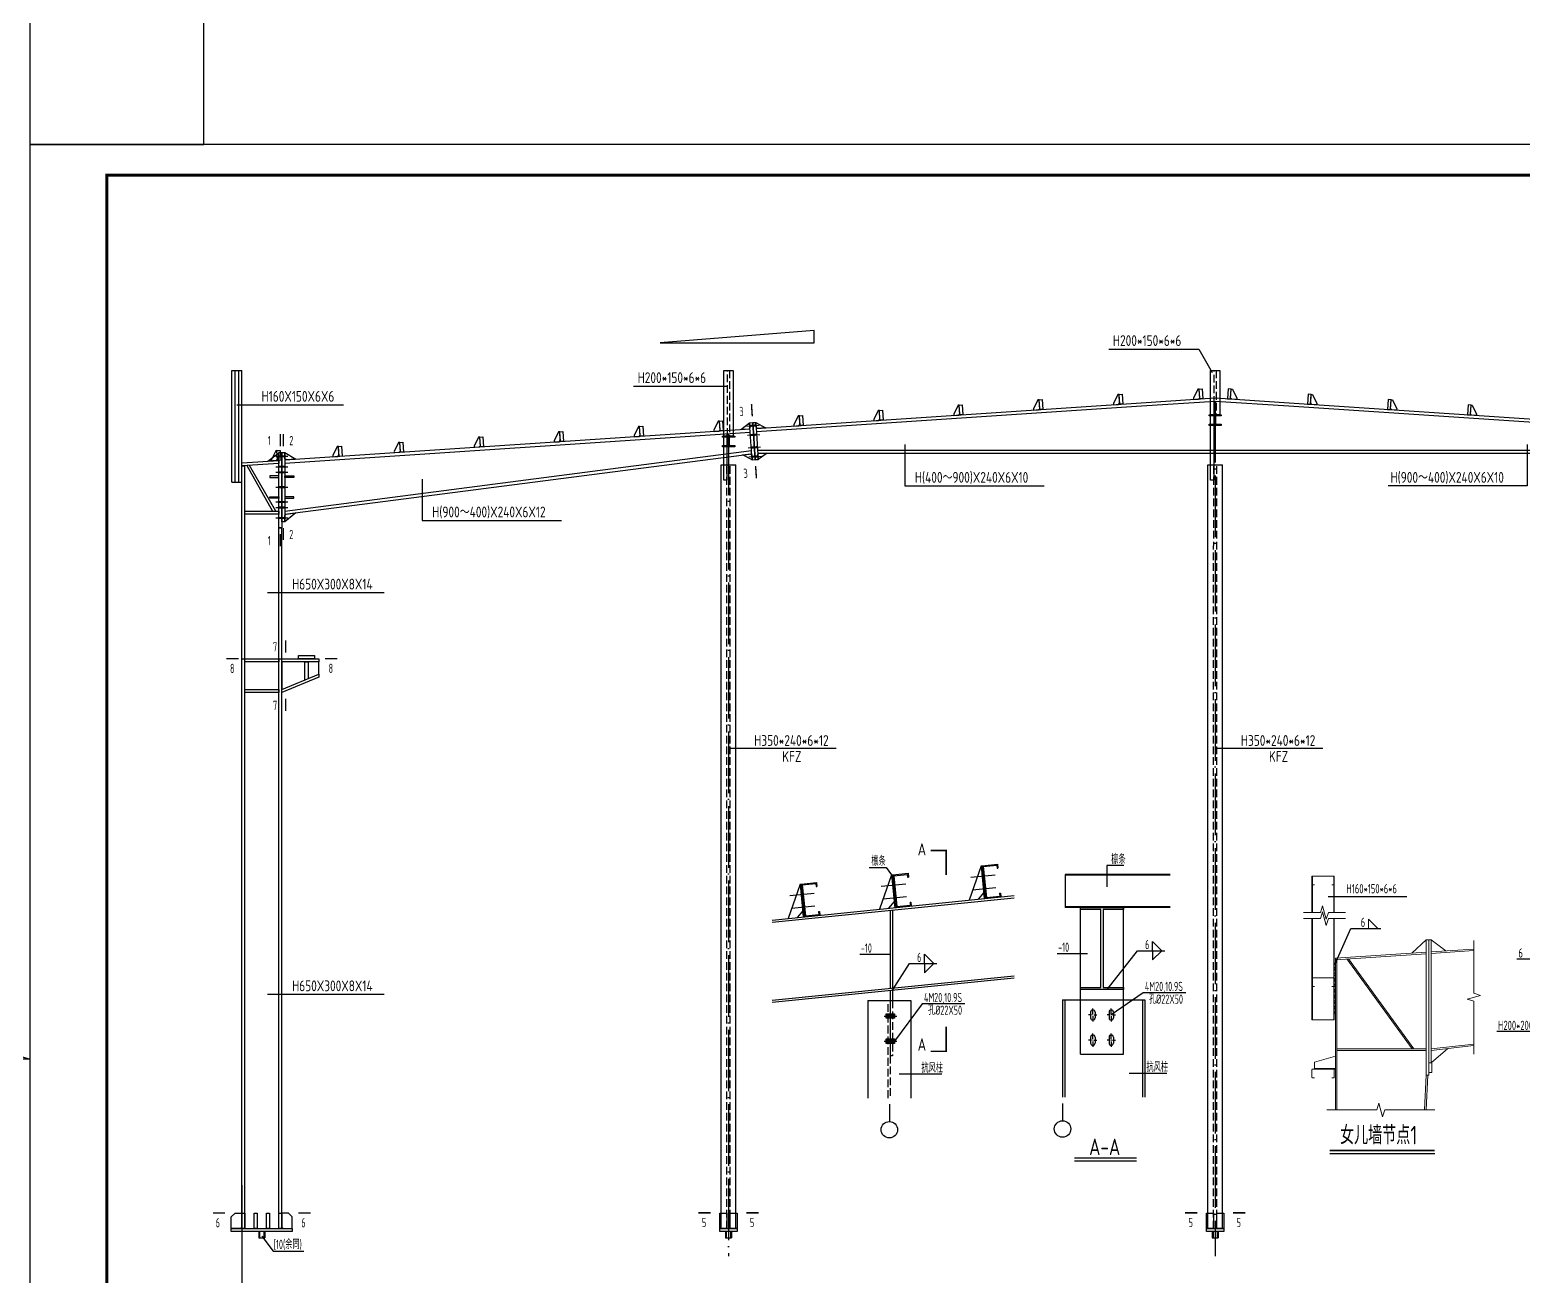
# Model space of a CAD drawing. Extents: x 9752569 to 9923256, y 1590558 to 2510207.
# Drawn here: x 9811806 to 9860284, y 1678920 to 1719389 of the extents above; entities that cross this region are included whole.
import ezdxf
from ezdxf.enums import TextEntityAlignment as Align

# ---------------------------------------------------------------- set-up
doc = ezdxf.new("R2010")
doc.units = 0
doc.header["$LTSCALE"] = 1000
doc.header["$MEASUREMENT"] = 0
for name, pattern in [('30', [0]), ('CABLIN', [0.35, 0.25, -0.1]), ('CONTINOUS', [0]), ('DASH', [0.35, 0.25, -0.1]), ('DOTE', [2.42, 2, -0.2, 0.02, -0.2])]:
    doc.linetypes.add(name, pattern=pattern)
doc.layers.get('0').update_dxf_attribs({"linetype": 'CONTINUOUS'})
for name, color, linetype in [('10', 7, 'CONTINUOUS'), ('114', 2, 'CONTINUOUS'), ('116', 1, 'CONTINUOUS'), ('12', 142, 'CONTINUOUS'), ('14', 142, 'CONTINUOUS'), ('AXIS', 3, 'CONTINUOUS'), ('BOARD1', 2, 'CONTINOUS'), ('BOLT', 3, 'CONTINUOUS'), ('DIM', 3, 'CONTINUOUS'), ('DOTE', 8, 'DOTE'), ('killer_tk0.0000', 1, 'CONTINUOUS'), ('killer_tk3.0000', 1, 'CONTINUOUS'), ('PUB_DIM', 3, 'CONTINUOUS'), ('PUB_TITLE', 4, 'CONTINUOUS'), ('TEXT', 7, 'CONTINUOUS'), ('THIN', 7, 'CONTINUOUS'), ('WELD', 7, 'CONTINUOUS'), ('一般文字', 6, 'CONTINUOUS'), ('字符串标注', 6, 'CONTINUOUS'), ('柱子', 142, 'CONTINUOUS'), ('标注文字', 3, 'CONTINUOUS'), ('螺栓孔标注', 6, 'CONTINUOUS'), ('钢结构', 3, 'CONTINUOUS')]:
    doc.layers.add(name, color=color, linetype=linetype)
doc.styles.add('_HZTXT', font='atssdeng.shx', dxfattribs={"width": 0.8, "bigfont": 'atssdchn.shx'})
doc.styles.add('hztxt', font='atssdeng.shx', dxfattribs={"width": 0.7, "height": 10, "bigfont": 'atssdchn.shx'})
doc.styles.get("Standard").update_dxf_attribs({"font": 'atssdeng.shx', "bigfont": 'atssdchn.shx'})
doc.styles.add('TSSD_Label', font='Tssdeng.shx', dxfattribs={"width": 0.7, "bigfont": 'hztxt.shx'})
doc.styles.add('TSSD_REIN', font='atssdeng.shx', dxfattribs={"width": 0.7, "bigfont": 'atssdchn.shx'})
doc.dimstyles.new('TSSD_LEADER_STYLE_200.0', dxfattribs={"dimtxt": 0.18, "dimasz": 200, "dimexe": 0.18, "dimexo": 0.0625, "dimgap": 0.09, "dimtad": 0, "dimtih": 1, "dimtoh": 1, "dimdec": 4, "dimzin": 0, "dimdsep": 46, "dimtxsty": 'Standard', "dimcen": 0.09, "dimadec": 0, "dimazin": 0, "dimtfac": 1, "dimtdec": 4, "dimtofl": 0, "dimtmove": 0, "dimatfit": 3, "dimfxl": 1, "dimtolj": 1, "dimtzin": 0, "dimarcsym": 0})

# ---------------------------------------------------------------- blocks, each defined once
blk = doc.blocks.new('A$C751245C4')
at = {"layer": '钢结构', "lineweight": 15}
for p, q in [((190, 176), (20, 126)), ((20, 76), (20, 126)), ((190, 76), (190, 176)), ((20, 76), (190, 76)), ((20, 70), (20, 76)), ((20, 70), (190, 70)), ((190, 70), (190, 76))]:
    blk.add_line(p, q, dxfattribs=at)
blk.add_lwpolyline([(20, 0), (3, 0, -0.414214), (0, 3), (0, 67, -0.414214), (3, 70), (177, 70, -0.414214), (180, 67), (180, 3, -0.414214), (177, 0), (160, 0)], format="xyb", dxfattribs=at)
blk = doc.blocks.new('_WELD004')
at = {"color": 0, "linetype": 'ByBlock', "lineweight": 15}
for p, q in [((0, 1), (1, 0)), ((0, 0), (0, 1))]:
    blk.add_line(p, q, dxfattribs=at)

msp = doc.modelspace()

# ---------------------------------------------------------------- hatches: boundary and pattern name
at = {"layer": 'killer_tk0.0000'}
for points in [[(9839607.7, 1687440.5), (9839875.7, 1687440.5), (9839875.7, 1687293.9), (9839607.7, 1687293.9)], [(9839607.7, 1686623.7), (9839875.7, 1686623.7), (9839875.7, 1686477), (9839607.7, 1686477)]]:
    msp.add_hatch(color=256, dxfattribs=at).paths.add_polyline_path(points)
at = {"layer": '钢结构', "lineweight": 15}
h = msp.add_hatch(dxfattribs=at)
h.set_pattern_fill('STEEL', color=256, scale=40, style=0)
h.set_pattern_definition([(45, (6765804.41, 1091627.41), (-89.802561, 89.802561), []), (45, (6765804.41, 1091690.91), (-89.802561, 89.802561), [])])
h.paths.add_polyline_path([(9854148.8, 1687442.1), (9854188.8, 1687442.1), (9854188.8, 1689042.1), (9854148.8, 1689042.1)])

# ---------------------------------------------------------------- linework, layer by layer
at = {"layer": '10', "color": 6, "elevation": -193.1}
msp.add_lwpolyline([(9832269, 1709227.4), (9837269, 1709227.4), (9837269, 1709627.4)], close=True, dxfattribs=at)
at = {"layer": '10', "const_width": 45}
for points in [[(9835232.4, 1707234.9), (9835259, 1706835.8)], [(9819935.6, 1706266.7), (9819935.6, 1705866.7)], [(9820035.6, 1706266.7), (9820035.6, 1705866.7)], [(9835393, 1704826), (9835366.4, 1705225.1)], [(9819935.6, 1702618.5), (9819935.6, 1703018.5)], [(9820035.6, 1702818.5), (9820035.6, 1703218.5)], [(9820107.5, 1699569.3), (9820107.5, 1699169.3)], [(9818185.6, 1698969.3), (9818585.6, 1698969.3)], [(9821785.6, 1698969.3), (9821385.6, 1698969.3)], [(9820107.5, 1697269.4), (9820107.5, 1697669.4)], [(9817745.6, 1680969.4), (9818145.6, 1680969.4)], [(9820925.6, 1680969.4), (9820525.6, 1680969.4)], [(9833502.5, 1680975.3), (9833902.5, 1680975.3)], [(9835461.8, 1680975.3), (9835061.8, 1680975.3)], [(9849302.5, 1680975.3), (9849702.5, 1680975.3)], [(9851261.8, 1680975.3), (9850861.8, 1680975.3)]]:
    msp.add_lwpolyline(points, dxfattribs=at)
at = {"layer": '114'}
for p, q in [((9835079.4, 1706523.2), (9835478.5, 1706549.8)), ((9835099.4, 1706223.9), (9835498.5, 1706250.5)), ((9819785.6, 1705542.7), (9820185.6, 1705542.7)), ((9835126.4, 1705818.7), (9835525.5, 1705845.3)), ((9835146.4, 1705519.2), (9835545.5, 1705545.8)), ((9819785.6, 1705202.5), (9820185.6, 1705202.5)), ((9819785.6, 1705022.5), (9820185.6, 1705022.5)), ((9819785.6, 1704540.5), (9820185.6, 1704540.5)), ((9819785.6, 1704059.3), (9820185.6, 1704059.3)), ((9819785.6, 1703879.3), (9820185.6, 1703879.3)), ((9819785.6, 1703538.5), (9820185.6, 1703538.5))]:
    msp.add_line(p, q, dxfattribs=at)
at = {"layer": '114', "color": 1, "const_width": 70}
for points in [[(9835179.2, 1706529.8), (9835378.8, 1706543.1)], [(9835199.2, 1706230.5), (9835398.7, 1706243.8)], [(9819885.6, 1705542.7), (9820085.6, 1705542.7)], [(9835226.2, 1705825.3), (9835425.7, 1705838.6)], [(9835246.1, 1705525.8), (9835445.7, 1705539.1)], [(9819885.6, 1705202.5), (9820085.6, 1705202.5)], [(9819885.6, 1705022.5), (9820085.6, 1705022.5)], [(9819885.6, 1704540.5), (9820085.6, 1704540.5)], [(9819885.6, 1704059.3), (9820085.6, 1704059.3)], [(9819885.6, 1703879.3), (9820085.6, 1703879.3)], [(9819885.6, 1703538.5), (9820085.6, 1703538.5)]]:
    msp.add_lwpolyline(points, dxfattribs=at)
at = {"layer": '116'}
for points in [[(9819235.6, 1680369.4), (9819235.6, 1680169.4)], [(9819265.6, 1680369.4), (9819265.6, 1680169.4)], [(9819405.6, 1680369.4), (9819405.6, 1680169.4)], [(9819435.6, 1680369.4), (9819435.6, 1680169.4)], [(9834385.6, 1680369.4), (9834385.6, 1680169.4)], [(9834415.6, 1680369.4), (9834415.6, 1680169.4)], [(9834555.6, 1680369.4), (9834555.6, 1680169.4)], [(9834585.6, 1680369.4), (9834585.6, 1680169.4)], [(9850185.6, 1680369.4), (9850185.6, 1680169.4)], [(9850215.6, 1680369.4), (9850215.6, 1680169.4)], [(9850355.6, 1680369.4), (9850355.6, 1680169.4)], [(9850385.6, 1680369.4), (9850385.6, 1680169.4)], [(9819235.6, 1680169.4), (9819435.6, 1680169.4)], [(9834385.6, 1680169.4), (9834585.6, 1680169.4)], [(9850185.6, 1680169.4), (9850385.6, 1680169.4)]]:
    msp.add_lwpolyline(points, dxfattribs=at)
at = {"layer": '12'}
for points in [[(9846985, 1707256.1), (9846987.6, 1707216.2), (9847147.3, 1707226.8), (9847184.5, 1707269.4), (9847165.9, 1707548.8), (9847126, 1707546.1), (9846985, 1707256.1)], [(9847165.9, 1707548.8), (9847265.7, 1707555.4)], [(9847187.2, 1707229.5), (9847165.9, 1707548.8)], [(9847265.7, 1707555.4), (9847287, 1707236.1)], [(9849584.5, 1707430.7), (9849587.2, 1707390.8), (9849746.8, 1707401.5), (9849784.1, 1707444), (9849765.5, 1707723.4), (9849725.5, 1707720.8), (9849584.5, 1707430.7)], [(9849765.5, 1707723.4), (9849865.2, 1707730.1)], [(9849786.7, 1707404.1), (9849765.5, 1707723.4)], [(9849886.5, 1707410.8), (9849786.7, 1707404.1)], [(9849865.2, 1707730.1), (9849886.5, 1707410.8)], [(9850706, 1707730.1), (9850684.8, 1707410.8)], [(9850684.8, 1707410.8), (9850784.5, 1707404.1)], [(9850805.8, 1707723.4), (9850706, 1707730.1)], [(9850784.5, 1707404.1), (9850805.8, 1707723.4)], [(9850986.8, 1707430.7), (9850984.1, 1707390.8), (9850824.4, 1707401.5), (9850787.2, 1707444), (9850805.8, 1707723.4), (9850845.7, 1707720.8), (9850986.8, 1707430.7)], [(9853305.6, 1707555.4), (9853284.3, 1707236.1)], [(9853405.4, 1707548.8), (9853305.6, 1707555.4)], [(9853384.1, 1707229.5), (9853405.4, 1707548.8)], [(9853586.3, 1707256.1), (9853583.7, 1707216.2), (9853424, 1707226.8), (9853386.8, 1707269.4), (9853405.4, 1707548.8), (9853445.3, 1707546.1), (9853586.3, 1707256.1)], [(9839202.2, 1706737.7), (9839204.9, 1706697.8), (9839364.5, 1706708.4), (9839401.8, 1706751), (9839383.1, 1707030.4), (9839343.2, 1707027.7), (9839202.2, 1706737.7)], [(9839383.1, 1707030.4), (9839482.9, 1707037)], [(9839404.4, 1706711.1), (9839383.1, 1707030.4)], [(9839482.9, 1707037), (9839504.2, 1706717.7)], [(9841796.5, 1706910.5), (9841799.1, 1706870.6), (9841958.8, 1706881.2), (9841996, 1706923.8), (9841977.4, 1707203.2), (9841937.5, 1707200.5), (9841796.5, 1706910.5)], [(9841977.4, 1707203.2), (9842077.2, 1707209.8)], [(9841998.7, 1706883.9), (9841977.4, 1707203.2)], [(9842077.2, 1707209.8), (9842098.5, 1706890.5)], [(9844390.7, 1707083.3), (9844393.4, 1707043.4), (9844553, 1707054), (9844590.3, 1707096.6), (9844571.7, 1707376), (9844531.7, 1707373.3), (9844390.7, 1707083.3)], [(9844571.7, 1707376), (9844671.4, 1707382.6)], [(9844592.9, 1707056.7), (9844571.7, 1707376)], [(9844692.7, 1707063.3), (9844592.9, 1707056.7)], [(9844671.4, 1707382.6), (9844692.7, 1707063.3)], [(9847287, 1707236.1), (9847187.2, 1707229.5)], [(9853284.3, 1707236.1), (9853384.1, 1707229.5)], [(9855899.9, 1707382.6), (9855878.6, 1707063.3)], [(9855878.6, 1707063.3), (9855978.3, 1707056.7)], [(9855999.6, 1707376), (9855899.9, 1707382.6)], [(9855978.3, 1707056.7), (9855999.6, 1707376)], [(9856180.6, 1707083.3), (9856177.9, 1707043.4), (9856018.3, 1707054), (9855981, 1707096.6), (9855999.6, 1707376), (9856039.5, 1707373.3), (9856180.6, 1707083.3)], [(9858494.1, 1707209.8), (9858472.8, 1706890.5)], [(9858593.9, 1707203.2), (9858494.1, 1707209.8)], [(9858572.6, 1706883.9), (9858593.9, 1707203.2)], [(9858774.8, 1706910.5), (9858772.2, 1706870.6), (9858612.5, 1706881.2), (9858575.3, 1706923.8), (9858593.9, 1707203.2), (9858633.8, 1707200.5), (9858774.8, 1706910.5)], [(9831419.5, 1706218.9), (9831422.2, 1706179), (9831581.8, 1706189.6), (9831619, 1706232.2), (9831600.4, 1706511.6), (9831560.5, 1706508.9), (9831419.5, 1706218.9)], [(9831600.4, 1706511.6), (9831700.2, 1706518.2)], [(9831621.7, 1706192.3), (9831600.4, 1706511.6)], [(9831700.2, 1706518.2), (9831721.5, 1706199)], [(9834013.7, 1706392), (9834016.4, 1706352.1), (9834176, 1706362.7), (9834213.3, 1706405.3), (9834194.7, 1706684.7), (9834154.7, 1706682), (9834013.7, 1706392)], [(9834194.7, 1706684.7), (9834294.4, 1706691.3)], [(9834215.9, 1706365.4), (9834194.7, 1706684.7)], [(9834294.4, 1706691.3), (9834315.7, 1706372)], [(9836608, 1706564.9), (9836610.6, 1706525), (9836770.3, 1706535.6), (9836807.5, 1706578.2), (9836788.9, 1706857.6), (9836749, 1706854.9), (9836608, 1706564.9)], [(9836788.9, 1706857.6), (9836888.7, 1706864.2)], [(9836810.2, 1706538.3), (9836788.9, 1706857.6)], [(9836910, 1706544.9), (9836810.2, 1706538.3)], [(9836888.7, 1706864.2), (9836910, 1706544.9)], [(9839504.2, 1706717.7), (9839404.4, 1706711.1)], [(9842098.5, 1706890.5), (9841998.7, 1706883.9)], [(9858472.8, 1706890.5), (9858572.6, 1706883.9)], [(9823636.8, 1705699.7), (9823639.4, 1705659.8), (9823799.1, 1705670.5), (9823836.3, 1705713), (9823817.7, 1705992.4), (9823777.8, 1705989.8), (9823636.8, 1705699.7)], [(9823817.7, 1705992.4), (9823917.5, 1705999.1)], [(9823839, 1705673.1), (9823817.7, 1705992.4)], [(9823917.5, 1705999.1), (9823938.8, 1705679.8)], [(9826231, 1705872.8), (9826233.7, 1705832.9), (9826393.3, 1705843.5), (9826430.6, 1705886.1), (9826412, 1706165.5), (9826372, 1706162.8), (9826231, 1705872.8)], [(9826412, 1706165.5), (9826511.7, 1706172.1)], [(9826433.2, 1705846.2), (9826412, 1706165.5)], [(9826511.7, 1706172.1), (9826533, 1705852.8)], [(9828825.3, 1706045.9), (9828827.9, 1706005.9), (9828987.6, 1706016.6), (9829024.8, 1706059.2), (9829006.2, 1706338.5), (9828966.3, 1706335.9), (9828825.3, 1706045.9)], [(9829006.2, 1706338.5), (9829106, 1706345.2)], [(9829027.5, 1706019.3), (9829006.2, 1706338.5)], [(9829127.3, 1706025.9), (9829027.5, 1706019.3)], [(9829106, 1706345.2), (9829127.3, 1706025.9)], [(9831721.5, 1706199), (9831621.7, 1706192.3)], [(9834315.7, 1706372), (9834215.9, 1706365.4)], [(9819645.7, 1705433.5), (9819648.3, 1705393.6), (9819808, 1705404.2), (9819845.2, 1705446.8), (9819826.6, 1705726.2), (9819786.7, 1705723.5), (9819645.7, 1705433.5)], [(9819826.6, 1705726.2), (9819926.4, 1705732.8)], [(9819847.9, 1705406.9), (9819826.6, 1705726.2)], [(9819926.4, 1705732.8), (9819947.7, 1705413.5)], [(9821641.2, 1705566.6), (9821643.9, 1705526.7), (9821803.5, 1705537.4), (9821840.8, 1705579.9), (9821822.2, 1705859.3), (9821782.2, 1705856.6), (9821641.2, 1705566.6)], [(9821822.2, 1705859.3), (9821921.9, 1705866)], [(9821843.4, 1705540), (9821822.2, 1705859.3)], [(9821943.2, 1705546.7), (9821843.4, 1705540)], [(9821921.9, 1705866), (9821943.2, 1705546.7)], [(9823938.8, 1705679.8), (9823839, 1705673.1)], [(9826533, 1705852.8), (9826433.2, 1705846.2)], [(9819947.7, 1705413.5), (9819847.9, 1705406.9)]]:
    msp.add_lwpolyline(points, dxfattribs=at)
at = {"layer": '14'}
for p, q in [((9834199.6, 1680469.4), (9834199.6, 1680969.4)), ((9834199.6, 1680969.4), (9834435.6, 1680969.4)), ((9834435.6, 1680969.4), (9834435.6, 1680469.4)), ((9834535.6, 1680469.4), (9834535.6, 1680969.4)), ((9834535.6, 1680969.4), (9834771.6, 1680969.4)), ((9834771.6, 1680969.4), (9834771.6, 1680469.4)), ((9849999.6, 1680469.4), (9849999.6, 1680969.4)), ((9849999.6, 1680969.4), (9850235.6, 1680969.4)), ((9850235.6, 1680969.4), (9850235.6, 1680469.4)), ((9850335.6, 1680469.4), (9850335.6, 1680969.4)), ((9850335.6, 1680969.4), (9850571.6, 1680969.4)), ((9850571.6, 1680969.4), (9850571.6, 1680469.4)), ((9834199.6, 1680369.4), (9834199.6, 1680469.4)), ((9834435.6, 1680469.4), (9834199.6, 1680469.4)), ((9834199.6, 1680469.4), (9834771.6, 1680469.4)), ((9834771.6, 1680369.4), (9834199.6, 1680369.4)), ((9834771.6, 1680469.4), (9834535.6, 1680469.4)), ((9834771.6, 1680469.4), (9834771.6, 1680369.4)), ((9849999.6, 1680369.4), (9849999.6, 1680469.4)), ((9850235.6, 1680469.4), (9849999.6, 1680469.4)), ((9849999.6, 1680469.4), (9850571.6, 1680469.4)), ((9850571.6, 1680369.4), (9849999.6, 1680369.4)), ((9850571.6, 1680469.4), (9850335.6, 1680469.4)), ((9850571.6, 1680469.4), (9850571.6, 1680369.4))]:
    msp.add_line(p, q, dxfattribs=at)
for points in [[(9834886.5, 1706410.1), (9835172.6, 1706629.6)], [(9835183.2, 1706470), (9835145.9, 1706427.4)], [(9835172.6, 1706629.6), (9835272.3, 1706636.3)], [(9835253.3, 1705418.1), (9835172.6, 1706629.6)], [(9835172.6, 1706629.6), (9835183.2, 1706470)], [(9835272.3, 1706636.3), (9835372.1, 1706642.9)], [(9835272.3, 1706636.3), (9835353.1, 1705424.7)], [(9835353.1, 1705424.7), (9835272.3, 1706636.3)], [(9835372.1, 1706642.9), (9835452.9, 1705431.4)], [(9835382.8, 1706483.3), (9835372.1, 1706642.9)], [(9835372.1, 1706642.9), (9835684.8, 1706463.3)], [(9835425.3, 1706446), (9835382.8, 1706483.3)], [(9835684.8, 1706463.3), (9835425.3, 1706446)], [(9835145.9, 1706427.4), (9834886.5, 1706410.1)], [(9819526.4, 1705385.4), (9819885.6, 1705649.4)], [(9819885.6, 1703218.5), (9819885.6, 1705666.7)], [(9819885.6, 1705666.7), (9819985.6, 1705666.7)], [(9819885.6, 1705649.4), (9819885.6, 1705449.4)], [(9819985.6, 1705666.7), (9819985.6, 1703218.5)], [(9819985.6, 1703418.5), (9819985.6, 1705666.7)], [(9819985.6, 1705666.7), (9820085.6, 1705666.7)], [(9820085.6, 1705666.7), (9820085.6, 1703418.5)], [(9820085.6, 1705462.7), (9820085.6, 1705662.7)], [(9820085.6, 1705662.7), (9820444.8, 1705446.7)], [(9834942, 1705587), (9835199.8, 1705620.4)], [(9835252.8, 1705426), (9834942, 1705587)], [(9835199.8, 1705620.4), (9835242.2, 1705585.7)], [(9835242.2, 1705585.7), (9835252.8, 1705426)], [(9835441.7, 1705598.6), (9835479.1, 1705638.5)], [(9835452.4, 1705438.9), (9835441.7, 1705598.6)], [(9835739.1, 1705638.5), (9835452.4, 1705438.9)], [(9835479.1, 1705638.5), (9835739.1, 1705638.5)], [(9818685.6, 1705329.4), (9819885.6, 1705409.4)], [(9818685.6, 1705229.1), (9818685.6, 1705329.4)], [(9819885.6, 1705309.2), (9818685.6, 1705229.1)], [(9818846.7, 1705239.9), (9819685, 1703758.9)], [(9819789.3, 1703758.9), (9818940.2, 1705246.1)], [(9819845.7, 1705406.7), (9819526.4, 1705385.4)], [(9819885.6, 1705449.4), (9819845.7, 1705406.7)], [(9819885.6, 1705409.4), (9819885.6, 1705309.2)], [(9820125.6, 1705425.4), (9820085.6, 1705462.7)], [(9820444.8, 1705446.7), (9820125.6, 1705425.4)], [(9835353.1, 1705424.7), (9835253.3, 1705418.1)], [(9835452.9, 1705431.4), (9835353.1, 1705424.7)], [(9819885.6, 1704902.5), (9819595.6, 1704902.5)], [(9819595.6, 1704902.5), (9819595.6, 1704852.5)], [(9819595.6, 1704852.5), (9819885.6, 1704852.5)], [(9819885.6, 1704852.5), (9819885.6, 1704902.5)], [(9820085.6, 1704902.5), (9820375.6, 1704902.5)], [(9820085.6, 1704852.5), (9820085.6, 1704902.5)], [(9820375.6, 1704852.5), (9820085.6, 1704852.5)], [(9820375.6, 1704902.5), (9820375.6, 1704852.5)], [(9819595.6, 1704179.3), (9819595.6, 1704229.3)], [(9819595.6, 1704229.3), (9819885.6, 1704229.3)], [(9819885.6, 1704179.3), (9819595.6, 1704179.3)], [(9819885.6, 1704229.3), (9819885.6, 1704179.3)], [(9820375.6, 1704229.3), (9820085.6, 1704229.3)], [(9820085.6, 1704229.3), (9820085.6, 1704179.3)], [(9820085.6, 1704179.3), (9820375.6, 1704179.3)], [(9820375.6, 1704179.3), (9820375.6, 1704229.3)], [(9818785.6, 1703758.9), (9819885.6, 1703758.9)], [(9818785.6, 1703658.9), (9818785.6, 1703758.9)], [(9819885.6, 1703658.9), (9818785.6, 1703658.9)], [(9819885.6, 1703758.9), (9819885.6, 1703658.9)], [(9820442.6, 1703704.8), (9820085.6, 1703418.5)], [(9820085.6, 1703618.5), (9820125.3, 1703663.7)], [(9820085.6, 1703418.5), (9820085.6, 1703618.5)], [(9820125.3, 1703663.7), (9820442.6, 1703704.8)], [(9819985.6, 1703218.5), (9819885.6, 1703218.5)], [(9820085.6, 1703418.5), (9819985.6, 1703418.5)], [(9818785.6, 1698969.3), (9819885.6, 1698969.3)], [(9818785.6, 1698869.3), (9818785.6, 1698969.3)], [(9819885.6, 1698869.3), (9818785.6, 1698869.3)], [(9819885.6, 1698969.3), (9819885.6, 1698869.3)], [(9819985.6, 1698969.3), (9821185.6, 1698969.3)], [(9819985.6, 1698869.3), (9819985.6, 1698969.3)], [(9821185.6, 1698869.3), (9819985.6, 1698869.3)], [(9819985.6, 1698869.3), (9819985.6, 1697969.4)], [(9821185.6, 1698869.3), (9819985.6, 1698869.3)], [(9820525.6, 1699069.3), (9821045.6, 1699069.3)], [(9820525.6, 1698969.3), (9820525.6, 1699069.3)], [(9821045.6, 1698969.3), (9820525.6, 1698969.3)], [(9820735.6, 1698281.9), (9820735.6, 1698869.3)], [(9820735.6, 1698869.3), (9820835.6, 1698869.3)], [(9820835.6, 1698869.3), (9820835.6, 1698323.5)], [(9821045.6, 1699069.3), (9821045.6, 1698969.3)], [(9821185.6, 1698969.3), (9821185.6, 1698869.3)], [(9821185.6, 1698469.3), (9821185.6, 1698869.3)], [(9819985.6, 1697969.4), (9821185.6, 1698469.3)], [(9819985.6, 1697969.4), (9821185.6, 1698469.3)], [(9821185.6, 1698369.3), (9819985.6, 1697869.4)], [(9821185.6, 1698469.3), (9821185.6, 1698369.3)], [(9818785.6, 1697969.4), (9819885.6, 1697969.4)], [(9818785.6, 1697869.4), (9818785.6, 1697969.4)], [(9819885.6, 1697869.4), (9818785.6, 1697869.4)], [(9819885.6, 1697969.4), (9819885.6, 1697869.4)], [(9819985.6, 1697869.4), (9819985.6, 1697969.4)], [(9818345.6, 1680849.4), (9818465.6, 1680969.4)], [(9818345.6, 1680469.4), (9818345.6, 1680849.4)], [(9818465.6, 1680969.4), (9818685.6, 1680969.4)], [(9818685.6, 1680969.4), (9818685.6, 1680509.4)], [(9818685.6, 1680469.4), (9818685.6, 1680969.4)], [(9818685.6, 1680969.4), (9818785.6, 1680969.4)], [(9818785.6, 1680969.4), (9818785.6, 1680469.4)], [(9819085.6, 1680469.4), (9819085.6, 1680969.4)], [(9819085.6, 1680969.4), (9819185.6, 1680969.4)], [(9819185.6, 1680969.4), (9819185.6, 1680469.4)], [(9819485.6, 1680469.4), (9819485.6, 1680969.4)], [(9819485.6, 1680969.4), (9819585.6, 1680969.4)], [(9819585.6, 1680969.4), (9819585.6, 1680469.4)], [(9819885.6, 1680469.4), (9819885.6, 1680969.4)], [(9819885.6, 1680969.4), (9819985.6, 1680969.4)], [(9819985.6, 1680969.4), (9819985.6, 1680509.4)], [(9820205.6, 1680969.4), (9819985.6, 1680969.4)], [(9819985.6, 1680969.4), (9819985.6, 1680469.4)], [(9820325.6, 1680849.4), (9820205.6, 1680969.4)], [(9820325.6, 1680469.4), (9820325.6, 1680849.4)], [(9818345.6, 1680369.4), (9818345.6, 1680469.4)], [(9818345.6, 1680469.4), (9820325.6, 1680469.4)], [(9818645.6, 1680469.4), (9818345.6, 1680469.4)], [(9820325.6, 1680369.4), (9818345.6, 1680369.4)], [(9818685.6, 1680509.4), (9818645.6, 1680469.4)], [(9818785.6, 1680469.4), (9818685.6, 1680469.4)], [(9819185.6, 1680469.4), (9819085.6, 1680469.4)], [(9819585.6, 1680469.4), (9819485.6, 1680469.4)], [(9819985.6, 1680469.4), (9819885.6, 1680469.4)], [(9819985.6, 1680509.4), (9820025.6, 1680469.4)], [(9820025.6, 1680469.4), (9820325.6, 1680469.4)], [(9820325.6, 1680469.4), (9820325.6, 1680369.4)]]:
    msp.add_lwpolyline(points, dxfattribs=at)
at = {"layer": 'AXIS'}
for p, q in [((9846312.2, 1687441.5, -200), (9846312.2, 1687611.9, -200)), ((9846912.3, 1687441.5, -200), (9846912.3, 1687611.9, -200)), ((9846271.6, 1687400.8, -200), (9846177.4, 1687400.8, -200)), ((9846319, 1687400.8, -200), (9846305.5, 1687400.8, -200)), ((9846312.2, 1687407.6, -200), (9846312.2, 1687394, -200)), ((9846312.2, 1687360.2, -200), (9846312.2, 1687186.4, -200)), ((9846352.9, 1687400.8, -200), (9846447.1, 1687400.8, -200)), ((9846871.7, 1687400.8, -200), (9846777.5, 1687400.8, -200)), ((9846919.1, 1687400.8, -200), (9846905.6, 1687400.8, -200)), ((9846912.3, 1687407.6, -200), (9846912.3, 1687394, -200)), ((9846912.3, 1687360.2, -200), (9846912.3, 1687186.4, -200)), ((9846953, 1687400.8, -200), (9847047.2, 1687400.8, -200)), ((9846271.6, 1686583.9, -200), (9846177.4, 1686583.9, -200)), ((9846319, 1686583.9, -200), (9846305.5, 1686583.9, -200)), ((9846312.2, 1686624.6, -200), (9846312.2, 1686795.1, -200)), ((9846312.2, 1686590.7, -200), (9846312.2, 1686577.2, -200)), ((9846352.9, 1686583.9, -200), (9846447.1, 1686583.9, -200)), ((9846871.7, 1686583.9, -200), (9846777.5, 1686583.9, -200)), ((9846919.1, 1686583.9, -200), (9846905.6, 1686583.9, -200)), ((9846912.3, 1686624.6, -200), (9846912.3, 1686795.1, -200)), ((9846912.3, 1686590.7, -200), (9846912.3, 1686577.2, -200)), ((9846953, 1686583.9, -200), (9847047.2, 1686583.9, -200)), ((9846312.2, 1686543.3, -200), (9846312.2, 1686369.5, -200)), ((9846912.3, 1686543.3, -200), (9846912.3, 1686369.5, -200))]:
    msp.add_line(p, q, dxfattribs=at)
at = {"layer": 'BOARD1'}
msp.add_line((9854008.3, 1682902.7, 230993.1), (9857416, 1682902.7, 230993.1), dxfattribs=at)
at = {"layer": 'BOLT'}
for centre, start, end in [((9846312.2, 1687494, -200), 0, 180), ((9846912.3, 1687494, -200), 0, 180), ((9846312.2, 1687307, -200), 180, 0), ((9846912.3, 1687307, -200), 180, 0), ((9846312.2, 1686677.2, -200), 0, 180), ((9846912.3, 1686677.2, -200), 0, 180), ((9846312.2, 1686490.1, -200), 180, 0), ((9846912.3, 1686490.1, -200), 180, 0)]:
    msp.add_arc(centre, 73.2, start, end, dxfattribs=at)
at = {"layer": 'DIM'}
for p, q in [((9839708.2, 1684504.2, -200), (9839708.2, 1683940.2, -200)), ((9845330.8, 1684529.8, -200), (9845330.8, 1683965.8, -200))]:
    msp.add_line(p, q, dxfattribs=at)
for centre in [(9839708.2, 1683673.5, -200), (9845330.8, 1683699.1, -200)]:
    msp.add_circle(centre, 266.7, dxfattribs=at)
at = {"layer": 'DOTE'}
for points in [[(9850286.1, 1707337.1), (9850285.6, 1679564.4)], [(9834486, 1706283.2), (9834485.6, 1679564.4)]]:
    msp.add_lwpolyline(points, dxfattribs=at)
at = {"layer": 'killer_tk0.0000', "color": 7}
for p, q in [((9839777.4, 1691945.9, -200), (9839393.7, 1690834.8, -200)), ((9839777.4, 1691945.9, -200), (9839817.2, 1691949.9, -200)), ((9839777.4, 1691945.9, -200), (9839884.5, 1690884.3, -200)), ((9839817.2, 1691949.9, -200), (9840314.7, 1692000.1, -200)), ((9839817.2, 1691949.9, -200), (9839924.3, 1690888.3, -200)), ((9839850, 1691923, -200), (9840287.8, 1691967.2, -200)), ((9839850, 1691923, -200), (9839951.2, 1690921.2, -200)), ((9840287.8, 1691967.2, -200), (9840297.5, 1691871.1, -200)), ((9840314.7, 1692000.1, -200), (9840327.4, 1691874.1, -200)), ((9842684.5, 1692239.3, -200), (9842300.9, 1691128.2, -200)), ((9842684.5, 1692239.3, -200), (9842724.3, 1692243.3, -200)), ((9842684.5, 1692239.3, -200), (9842791.7, 1691177.7, -200)), ((9842724.3, 1692243.3, -200), (9843221.8, 1692293.5, -200)), ((9842724.3, 1692243.3, -200), (9842831.5, 1691181.7, -200)), ((9842757.2, 1692216.4, -200), (9843195, 1692260.6, -200)), ((9842757.2, 1692216.4, -200), (9842858.3, 1691214.6, -200)), ((9843195, 1692260.6, -200), (9843204.7, 1692164.5, -200)), ((9843204.7, 1692164.5, -200), (9843234.5, 1692167.5, -200)), ((9843221.8, 1692293.5, -200), (9843234.5, 1692167.5, -200)), ((9836808.1, 1691646.2, -200), (9836424.5, 1690535.1, -200)), ((9836808.1, 1691646.2, -200), (9836847.9, 1691650.2, -200)), ((9836808.1, 1691646.2, -200), (9836915.3, 1690584.6, -200)), ((9836847.9, 1691650.2, -200), (9837345.4, 1691700.4, -200)), ((9836847.9, 1691650.2, -200), (9836955.1, 1690588.7, -200)), ((9836880.8, 1691623.4, -200), (9837318.6, 1691667.6, -200)), ((9836880.8, 1691623.4, -200), (9836981.9, 1690621.5, -200)), ((9837318.6, 1691667.6, -200), (9837328.3, 1691571.4, -200)), ((9837328.3, 1691571.4, -200), (9837358.1, 1691574.4, -200)), ((9837345.4, 1691700.4, -200), (9837358.1, 1691574.4, -200)), ((9840297.5, 1691871.1, -200), (9840327.4, 1691874.1, -200)), ((9835907.8, 1690483, -200), (9843758.8, 1691275.3, -200)), ((9835907.8, 1690416, -200), (9843758.8, 1691208.3, -200)), ((9839864.4, 1691083.3, -200), (9839685.5, 1690864.2, -200)), ((9840421.8, 1690938.5, -200), (9839924.3, 1690888.3, -200)), ((9839951.2, 1690921.2, -200), (9840388.9, 1690965.4, -200)), ((9840379.2, 1691061.5, -200), (9840409.1, 1691064.6, -200)), ((9840379.2, 1691061.5, -200), (9840388.9, 1690965.4, -200)), ((9840379.2, 1691061.5, -200), (9840388.9, 1690965.4, -200)), ((9840409.1, 1691064.6, -200), (9840421.8, 1690938.5, -200)), ((9842771.6, 1691376.7, -200), (9842592.7, 1691157.6, -200)), ((9843329, 1691231.9, -200), (9842831.5, 1691181.7, -200)), ((9842858.3, 1691214.6, -200), (9843296.1, 1691258.8, -200)), ((9843286.4, 1691354.9, -200), (9843316.2, 1691358, -200)), ((9843286.4, 1691354.9, -200), (9843296.1, 1691258.8, -200)), ((9843286.4, 1691354.9, -200), (9843296.1, 1691258.8, -200)), ((9843316.2, 1691358, -200), (9843329, 1691231.9, -200)), ((9836895.2, 1690783.6, -200), (9836716.3, 1690564.6, -200)), ((9837452.5, 1690638.9, -200), (9836955.1, 1690588.7, -200)), ((9836981.9, 1690621.5, -200), (9837419.7, 1690665.7, -200)), ((9837410, 1690761.9, -200), (9837439.8, 1690764.9, -200)), ((9837410, 1690761.9, -200), (9837419.7, 1690665.7, -200)), ((9837410, 1690761.9, -200), (9837419.7, 1690665.7, -200)), ((9837439.8, 1690764.9, -200), (9837452.5, 1690638.9, -200)), ((9835907.8, 1687883.5, -200), (9843758.8, 1688675.9, -200)), ((9835907.8, 1687816.5, -200), (9843758.8, 1688608.9, -200)), ((9839007.8, 1687866.7, -200), (9839007.8, 1684704.2, -200)), ((9839007.8, 1687866.7, -200), (9840408.5, 1687866.7, -200)), ((9840408.5, 1687866.7, -200), (9840408.5, 1684704.2, -200)), ((9845330.8, 1687892.4, -200), (9845330.8, 1684729.8, -200)), ((9845330.8, 1687892.4, -200), (9847997.5, 1687892.4, -200)), ((9845406.8, 1687892.4, -200), (9845406.8, 1684729.8, -200)), ((9847921.5, 1687892.4, -200), (9847921.5, 1684729.8, -200)), ((9847997.5, 1687892.4, -200), (9847997.5, 1684729.8, -200))]:
    msp.add_line(p, q, dxfattribs=at)
at = {"layer": 'killer_tk0.0000'}
for p, q in [((9842352.7, 1691871.8, -200), (9843148.3, 1691952.1, -200)), ((9839445.6, 1691578.4, -200), (9840241.1, 1691658.7, -200)), ((9842410.1, 1691462.6, -200), (9843170, 1691539.2, -200)), ((9836476.3, 1691278.7, -200), (9837271.9, 1691359, -200)), ((9836533.7, 1690869.5, -200), (9837293.6, 1690946.2, -200)), ((9839502.9, 1691169.1, -200), (9840262.8, 1691245.8, -200)), ((9839543.1, 1687367.2, -200), (9839953.5, 1687367.2, -200)), ((9839543.1, 1686550.3, -200), (9839953.5, 1686550.3, -200))]:
    msp.add_line(p, q, dxfattribs=at)
at = {"layer": 'killer_tk0.0000', "color": 3}
for p, q in [((9845415.9, 1691959.1, -200), (9845415.9, 1690892.1, -200)), ((9848827.9, 1691959.1, -200), (9845415.9, 1691959.1, -200)), ((9848827.9, 1691940.1, -200), (9845415.9, 1691940.1, -200)), ((9848827.9, 1690911.1, -200), (9845415.9, 1690911.1, -200)), ((9848827.9, 1690892.1, -200), (9845415.9, 1690892.1, -200))]:
    msp.add_line(p, q, dxfattribs=at)
at = {"layer": 'killer_tk0.0000', "color": 7, "elevation": -200}
for points in [[(9839741.7, 1688270.5), (9839741.7, 1690802.9)], [(9839808.7, 1690809.6), (9839808.7, 1688277.2)], [(9845912, 1688292.4), (9846578.8, 1688292.4), (9846578.8, 1690825.4), (9845912, 1690825.4), (9845912, 1690892.1), (9847312.6, 1690892.1), (9847312.6, 1690825.4), (9846645.8, 1690825.4), (9846645.8, 1688292.4), (9847312.6, 1688292.4), (9847312.6, 1688225.7), (9845912, 1688225.7), (9845912, 1688292.4)], [(9839741.7, 1687866.7), (9839741.7, 1688203.5)], [(9839808.7, 1688210.2), (9839808.7, 1687866.7)]]:
    msp.add_lwpolyline(points, dxfattribs=at)
at = {"layer": 'killer_tk0.0000', "linetype": 'CABLIN', "elevation": -200}
for points in [[(9839674.7, 1684704.2), (9839674.7, 1687866.7)], [(9839808.7, 1687866.7), (9839808.7, 1686073.4), (9839741.7, 1686073.4), (9839741.7, 1687866.7)], [(9839741.7, 1684774.9), (9839741.7, 1687866.7)]]:
    msp.add_lwpolyline(points, dxfattribs=at)
at = {"layer": 'killer_tk0.0000', "elevation": -200}
for points in [[(9839607.7, 1687440.5), (9839875.7, 1687440.5), (9839875.7, 1687293.9), (9839607.7, 1687293.9)], [(9839607.7, 1686623.7), (9839875.7, 1686623.7), (9839875.7, 1686477), (9839607.7, 1686477)]]:
    msp.add_lwpolyline(points, close=True, dxfattribs=at)
at = {"layer": 'killer_tk0.0000'}
for points in [[(9842709.9, 1691988.2, -200), (9842779.5, 1691995.3, -200), (9842725.9, 1691829.1, -200), (9842795.6, 1691836.1, -200)], [(9839802.7, 1691694.8, -200), (9839872.4, 1691701.9, -200), (9839818.8, 1691535.6, -200), (9839888.4, 1691542.7, -200)], [(9842751.3, 1691577.4, -200), (9842821, 1691584.4, -200), (9842767.4, 1691418.2, -200), (9842837.1, 1691425.2, -200)], [(9836833.5, 1691395.2, -200), (9836903.1, 1691402.2, -200), (9836849.5, 1691236, -200), (9836919.2, 1691243, -200)], [(9836874.9, 1690984.3, -200), (9836944.6, 1690991.4, -200), (9836891, 1690825.1, -200), (9836960.7, 1690832.2, -200)], [(9839844.2, 1691284, -200), (9839913.8, 1691291, -200), (9839860.3, 1691124.8, -200), (9839929.9, 1691131.8, -200)]]:
    msp.add_solid(points, dxfattribs=at)
at = {"layer": 'killer_tk3.0000', "color": 3, "linetype": '30', "ltscale": 0.02}
for p, q in [((9845912, 1686124, -200), (9845912, 1690892.1, -200)), ((9847312.6, 1686124, -200), (9847312.6, 1690892.1, -200)), ((9846239.1, 1687494, -200), (9846239.1, 1687307, -200)), ((9846385.4, 1687494, -200), (9846385.4, 1687307, -200)), ((9846839.2, 1687494, -200), (9846839.2, 1687307, -200)), ((9846985.5, 1687494, -200), (9846985.5, 1687307, -200)), ((9846239.1, 1686677.2, -200), (9846239.1, 1686490.1, -200)), ((9846385.4, 1686677.2, -200), (9846385.4, 1686490.1, -200)), ((9846839.2, 1686677.2, -200), (9846839.2, 1686490.1, -200)), ((9846985.5, 1686677.2, -200), (9846985.5, 1686490.1, -200)), ((9845912, 1686124, -200), (9847312.6, 1686124, -200))]:
    msp.add_line(p, q, dxfattribs=at)
at = {"layer": 'PUB_DIM'}
msp.add_line((9818685.6, 1681869.4), (9818685.6, 1677239.1), dxfattribs=at)
at = {"layer": 'PUB_TITLE', "color": 1}
msp.add_lwpolyline([(9811805.5, 1715670.4), (9817449, 1715670.4), (9817449, 1721982.8), (9811805.5, 1721982.8)], close=True, dxfattribs=at)
at = {"layer": 'PUB_TITLE'}
msp.add_lwpolyline([(9811805.5, 1656270.4), (9895905.5, 1656270.4), (9895905.5, 1715670.4), (9811805.5, 1715670.4)], close=True, dxfattribs=at)
at = {"layer": 'PUB_TITLE', "const_width": 100}
msp.add_lwpolyline([(9814305.5, 1657270.4), (9894905.5, 1657270.4), (9894905.5, 1714670.4), (9814305.5, 1714670.4)], close=True, dxfattribs=at)
at = {"layer": 'PUB_TITLE', "color": 6}
msp.add_lwpolyline([(9803252.5, 1688703.1), (9811805.5, 1685970.4), (9752568.9, 1685970.4)], dxfattribs=at)
at = {"layer": 'TEXT'}
for p, q in [((9853951.6, 1691252.1, 200), (9856506.4, 1691252.1, 200)), ((9859425.8, 1686870.6), (9861414.5, 1686870.6))]:
    msp.add_line(p, q, dxfattribs=at)
at = {"layer": 'THIN', "lineweight": 15}
for points in [[(9853148.8, 1690728.9), (9853702.9, 1690728.9), (9853772.9, 1690948.9), (9853892.9, 1690508.9), (9853962.9, 1690728.9), (9854517, 1690728.9)], [(9853148.8, 1690528.9), (9853702.9, 1690528.9), (9853772.9, 1690748.9), (9853892.9, 1690308.9), (9853962.9, 1690528.9), (9854517, 1690528.9)], [(9858681.9, 1689821.7), (9858681.9, 1688104.5), (9858901.9, 1688034.5), (9858461.9, 1687914.5), (9858681.9, 1687844.5), (9858681.9, 1686127.2)], [(9853908.8, 1684317.3), (9855531.1, 1684317.3), (9855601.1, 1684537.3), (9855721.1, 1684097.3), (9855791.1, 1684317.3), (9857413.5, 1684317.3)]]:
    msp.add_lwpolyline(points, dxfattribs=at)
at = {"layer": 'WELD'}
for p, q in [((9854687.6, 1690210.1), (9855666, 1690210.1)), ((9860757.8, 1689213.6), (9860080.4, 1689213.6))]:
    msp.add_line(p, q, dxfattribs=at)
at = {"layer": '一般文字', "color": 2}
msp.add_line((9845717.8, 1682666.7, -200), (9847732.2, 1682666.7, -200), dxfattribs=at)
at = {"layer": '一般文字', "color": 6, "linetype": 'Continuous', "lineweight": -3, "const_width": 50, "elevation": -200}
for points in [[(9841052.7, 1692741.9), (9841552.7, 1692741.9), (9841552.7, 1691941.9)], [(9841552.7, 1687018.2), (9841552.7, 1686218.2), (9841052.7, 1686218.2)]]:
    msp.add_lwpolyline(points, dxfattribs=at)
at = {"layer": '一般文字', "color": 2}
for points, const_width, elevation in [([(9845714.9, 1682755), (9847732, 1682755)], 45, -200), ([(9854008.3, 1683002.8), (9857416, 1683002.8)], 54, 230993.1)]:
    msp.add_lwpolyline(points, dxfattribs=dict(at, const_width=const_width, elevation=elevation))
at = {"layer": '字符串标注'}
for p, q in [((9819339.4, 1680214.9), (9819703.4, 1679731.4)), ((9819703.4, 1679731.4), (9820695.3, 1679731.4))]:
    msp.add_line(p, q, dxfattribs=at)
at = {"layer": '柱子'}
for p, q in [((9834245.6, 1680469.4, -200), (9834247.2, 1705268.6, -200)), ((9834247.2, 1705268.6, -200), (9834727.2, 1705268.5, -200)), ((9834725.6, 1680469.4, -200), (9834727.2, 1705268.6, -200)), ((9850045.6, 1680469.4, -200), (9850047.2, 1705262.2, -200)), ((9850047.2, 1705262.2, -200), (9850527.2, 1705262.1, -200)), ((9850525.6, 1680469.4, -200), (9850527.2, 1705262.2, -200))]:
    msp.add_line(p, q, dxfattribs=at)
at = {"layer": '柱子', "linetype": 'DASH'}
for p, q in [((9834435.6, 1680469.4, -200), (9834437.2, 1705268.6, -200)), ((9834535.6, 1680469.4, -200), (9834537.2, 1705268.6, -200)), ((9850235.6, 1680469.4, -200), (9850237.2, 1705262.1, -200)), ((9850335.6, 1680469.4, -200), (9850337.2, 1705262.2, -200))]:
    msp.add_line(p, q, dxfattribs=at)
at = {"layer": '柱子'}
for points in [[(9818365.6, 1704696.5), (9818365.6, 1708329.4)], [(9818365.6, 1708329.4), (9818465.6, 1708329.4)], [(9818365.6, 1708329.4), (9818685.6, 1708329.4)], [(9818465.6, 1704696.5), (9818465.6, 1708329.4)], [(9818585.6, 1704696.5), (9818585.6, 1708329.4)], [(9818585.6, 1708329.4), (9818685.6, 1708329.4)], [(9818685.6, 1704696.5), (9818685.6, 1708329.4)], [(9850435.9, 1708329.4), (9850435.7, 1706891.1), (9850135.7, 1706891.1), (9850135.9, 1708329.4), (9850435.9, 1708329.4), (9850435.9, 1708329.4), (9850435.9, 1708329.4)], [(9847885.6, 1707276), (9850285.6, 1707437.4)], [(9850285.6, 1707437.4), (9852685.6, 1707276)], [(9835385.4, 1706443.4), (9847885.6, 1707276)], [(9835392.1, 1706343.6), (9847892.3, 1707176.2)], [(9847892.3, 1707176.3), (9850285.6, 1707337.1)], [(9850285.6, 1707337.1), (9852679, 1707176.2)], [(9852679, 1707176.2), (9865179.2, 1706343.6)], [(9852685.6, 1707276), (9865185.9, 1706443.4)], [(9820085.6, 1705422.7), (9835185.9, 1706430.1)], [(9820085.6, 1705322.5), (9835192.5, 1706330.3)], [(9820085.6, 1703759.3), (9835232.8, 1705725.6)], [(9820085.6, 1703658.5), (9835239.5, 1705625.6)], [(9835432.4, 1705738.5), (9847988.4, 1705739.6)], [(9835439.1, 1705638.5), (9847995.1, 1705639.6)], [(9847988.4, 1705739.7), (9850285.6, 1705741.3)], [(9847995.1, 1705639.7), (9850285.6, 1705641.3)], [(9850285.6, 1705741.3), (9852582.8, 1705739.7)], [(9850285.6, 1705641.3), (9852576.1, 1705639.7)], [(9852576.1, 1705639.6), (9865132.2, 1705638.5)], [(9852582.8, 1705739.6), (9865138.8, 1705738.5)], [(9818685.6, 1705229.1), (9818785.6, 1705235.8)], [(9818685.6, 1698969.3), (9818685.6, 1705229.1)], [(9818785.6, 1698969.3), (9818785.6, 1705235.8)], [(9818365.6, 1704696.5), (9818685.6, 1704696.5)], [(9819885.6, 1698969.3), (9819885.6, 1703218.5)], [(9819885.6, 1703218.5), (9819985.6, 1703218.5)], [(9819985.6, 1698969.3), (9819985.6, 1703218.5)], [(9818685.6, 1680469.4), (9818685.6, 1698969.3)], [(9818685.6, 1698969.3), (9818785.6, 1698969.3)], [(9818785.6, 1680469.4), (9818785.6, 1698969.3)], [(9818785.6, 1698969.3), (9819885.6, 1698969.3)], [(9819885.6, 1680469.4), (9819885.6, 1698969.3)], [(9819885.6, 1698969.3), (9819985.6, 1698969.3)], [(9819985.6, 1680469.4), (9819985.6, 1698969.3)]]:
    msp.add_lwpolyline(points, dxfattribs=at)
at = {"layer": '柱子', "elevation": -200}
for points in [[(9834637.5, 1708329.4), (9834637.3, 1706199.7), (9834337.3, 1706199.7), (9834337.5, 1708329.4), (9834637.5, 1708329.4), (9834637.5, 1708329.4), (9834637.5, 1708329.4)], [(9850237.2, 1707333.9), (9850237.2, 1704762.3), (9850137.2, 1704762.3), (9850137.2, 1707327.2)], [(9834437.2, 1706279.9), (9834437.2, 1704768.7), (9834337.2, 1704768.7), (9834337.2, 1706273.2)]]:
    msp.add_lwpolyline(points, dxfattribs=at)
at = {"layer": '柱子', "linetype": 'DASH', "elevation": -200}
msp.add_lwpolyline([(9834517.5, 1708329.4), (9834517.2, 1706199.7), (9834457.2, 1706199.7), (9834457.5, 1708329.4)], close=True, dxfattribs=at)
at = {"layer": '柱子', "linetype": 'DASH'}
msp.add_lwpolyline([(9850315.9, 1708329.4), (9850315.6, 1706891.1), (9850255.6, 1706891.1), (9850255.9, 1708329.4)], close=True, dxfattribs=at)
at = {"layer": '柱子'}
msp.add_lwpolyline([(9850085.6, 1706891.1), (9850485.6, 1706891.1), (9850485.6, 1706851.1), (9850301.6, 1706851.1), (9850301.6, 1706581.1), (9850485.6, 1706581.1), (9850485.6, 1706541.1), (9850085.6, 1706541.1), (9850085.6, 1706581.1), (9850269.6, 1706581.1), (9850269.6, 1706851.1), (9850085.6, 1706851.1)], close=True, dxfattribs=at)
at = {"layer": '柱子', "elevation": -200}
msp.add_lwpolyline([(9834287.2, 1706199.7), (9834687.2, 1706199.7), (9834687.2, 1706159.7), (9834503.2, 1706159.7), (9834503.2, 1705889.7), (9834687.2, 1705889.7), (9834687.2, 1705849.7), (9834287.2, 1705849.7), (9834287.2, 1705889.7), (9834471.2, 1705889.7), (9834471.2, 1706159.7), (9834287.2, 1706159.7)], close=True, dxfattribs=at)
at = {"layer": '标注文字', "linetype": 'ByBlock'}
for p, q in [((9846830.6, 1709024.9), (9849755.9, 1709024.9)), ((9849755.9, 1709024.9), (9850190.6, 1708260.8)), ((9831401.7, 1707821.4), (9834457.4, 1707821.4))]:
    msp.add_line(p, q, dxfattribs=at)
at = {"layer": '标注文字'}
for p, q in [((9818528, 1707214.3, 200), (9821988.1, 1707214.3, 200)), ((9819519.4, 1701117, 200), (9823312.7, 1701117, 200)), ((9834485.8, 1696062.8), (9837984.1, 1696062.8)), ((9850285.8, 1696062.8), (9853784.1, 1696062.8)), ((9819519.4, 1688072.9, 200), (9823312.7, 1688072.9, 200))]:
    msp.add_line(p, q, dxfattribs=at)
at = {"layer": '标注文字', "elevation": 200}
for points in [[(9840211.5, 1705922.3), (9840211.5, 1704583.1), (9844733.3, 1704583.1)], [(9860418.4, 1705922.3), (9860418.4, 1704583.1), (9855896.7, 1704583.1)], [(9824541.2, 1704800), (9824541.2, 1703460.8), (9829062.9, 1703460.8)]]:
    msp.add_lwpolyline(points, dxfattribs=at)
at = {"layer": '螺栓孔标注', "color": 0}
for p, q in [((9847762.3, 1689488.5, -200), (9848650.6, 1689488.5, -200)), ((9848550.6, 1689488.5, -200), (9848250.6, 1689788.5, -200)), ((9848250.6, 1689488.5, -200), (9848250.6, 1689788.5, -200)), ((9848550.6, 1689488.5, -200), (9848250.6, 1689188.5, -200)), ((9848250.6, 1689488.5, -200), (9848250.6, 1689188.5, -200)), ((9838755.1, 1689370.1, -200), (9839741.7, 1689370.1, -200)), ((9840360.1, 1689070.8, -200), (9841248.4, 1689070.8, -200)), ((9841148.4, 1689070.8, -200), (9840848.4, 1689370.8, -200)), ((9840848.4, 1689070.8, -200), (9840848.4, 1689370.8, -200)), ((9841148.4, 1689070.8, -200), (9840848.4, 1688770.8, -200)), ((9840848.4, 1689070.8, -200), (9840848.4, 1688770.8, -200)), ((9845158.4, 1689395.7, -200), (9846145, 1689395.7, -200)), ((9847944.3, 1688124.2, -200), (9846912.3, 1687400.8, -200)), ((9849328.7, 1688124.2, -200), (9847944.3, 1688124.2, -200)), ((9840772.7, 1687765, -200), (9839875.7, 1686550.3, -200)), ((9842157.1, 1687765, -200), (9840772.7, 1687765, -200)), ((9841415.4, 1685476, -200), (9840031, 1685476, -200)), ((9848721.8, 1685501.6, -200), (9847489.9, 1685501.6, -200))]:
    msp.add_line(p, q, dxfattribs=at)
at = {"layer": '螺栓孔标注', "color": 0, "elevation": -200}
for points in [[(9839058, 1692191.7), (9839610.3, 1692191.7), (9839777.4, 1691945.9)], [(9847322.4, 1692254.2), (9846770.1, 1692254.2), (9846770.1, 1691565.5)], [(9846778.2, 1688225.7), (9847762.3, 1689488.5)], [(9839808.7, 1688210.2), (9840360.1, 1689070.8)]]:
    msp.add_lwpolyline(points, dxfattribs=at)
at = {"layer": '钢结构', "lineweight": 15}
for p, q in [((9853428.8, 1690728.9), (9853428.8, 1691910.6)), ((9853444.8, 1690728.9), (9853444.8, 1691910.6)), ((9854132.8, 1690728.9), (9854132.8, 1691910.6)), ((9854148.8, 1690728.9), (9854148.8, 1691910.6)), ((9853428.8, 1687242.1), (9853428.8, 1690528.9)), ((9853444.8, 1687242.1), (9853444.8, 1690528.9)), ((9854132.8, 1687242.1), (9854132.8, 1690528.9)), ((9854148.8, 1687242.1), (9854148.8, 1690528.9)), ((9857140.8, 1689845.2), (9856671.5, 1689407.6)), ((9857140.8, 1689845.2), (9857140.8, 1685448.8)), ((9857140.8, 1689845.2), (9857300.8, 1689845.2)), ((9857220.8, 1689845.2), (9857220.8, 1685448.8)), ((9857300.8, 1689845.2), (9857300.8, 1685848.8)), ((9857300.8, 1689845.2), (9857775.1, 1689481.2)), ((9858681.9, 1689541.7), (9857300.8, 1689449.6)), ((9858681.9, 1689493.6), (9857300.8, 1689401.5)), ((9857140.8, 1689438.9), (9854188.8, 1689242.1)), ((9857140.8, 1689390.8), (9854188.8, 1689194)), ((9854188.8, 1684317.3), (9854188.8, 1689242.1)), ((9854236.8, 1684317.3), (9854236.8, 1689197.2)), ((9856680.8, 1686296.8), (9854561.8, 1689218.9)), ((9856740.1, 1686296.8), (9854618.4, 1689222.7)), ((9854148.8, 1687242.1), (9853428.8, 1687242.1)), ((9857140.1, 1686296.8), (9854236.8, 1686296.8)), ((9857140.1, 1686248.8), (9854236.8, 1686248.8)), ((9858681.9, 1686455.6), (9857300.8, 1686297.1)), ((9858681.9, 1686407.2), (9857300.8, 1686248.8)), ((9857300.8, 1685848.8), (9857841.7, 1686310.8)), ((9857300.8, 1685848.8), (9857220.8, 1685848.8)), ((9857220.8, 1685848.8), (9857320.8, 1685848.8)), ((9857320.8, 1685848.8), (9857320.8, 1685528.8)), ((9857085.4, 1684317.3), (9857140.9, 1685451.1)), ((9857133.5, 1684317.3), (9857188.8, 1685448.8)), ((9857220.8, 1685448.8), (9857140.8, 1685448.8)), ((9857320.8, 1685528.8), (9857220.8, 1685528.8))]:
    msp.add_line(p, q, dxfattribs=at)
for points in [[(9853508.8, 1691630.6), (9853440.8, 1691630.6, -0.4142136), (9853428.8, 1691642.6), (9853428.8, 1691898.6, -0.4142136), (9853440.8, 1691910.6), (9854136.8, 1691910.6, -0.4142136), (9854148.8, 1691898.6), (9854148.8, 1691642.6, -0.4142136), (9854136.8, 1691630.6), (9854068.8, 1691630.6)], [(9853508.8, 1688328.7), (9853440.8, 1688328.7, -0.4142136), (9853428.8, 1688340.7), (9853428.8, 1688596.7, -0.4142136), (9853440.8, 1688608.7), (9854136.8, 1688608.7, -0.4142136), (9854148.8, 1688596.7), (9854148.8, 1688340.7, -0.4142136), (9854136.8, 1688328.7), (9854068.8, 1688328.7)]]:
    msp.add_lwpolyline(points, format="xyb", dxfattribs=at)
msp.add_lwpolyline([(9854148.8, 1687442.1), (9854188.8, 1687442.1), (9854188.8, 1689042.1), (9854148.8, 1689042.1)], close=True, dxfattribs=at)

# ---------------------------------------------------------------- block references
at = {"layer": 'WELD', "xscale": 300, "yscale": 300, "zscale": 300}
msp.add_blockref('_WELD004', (9855266, 1690210.1), dxfattribs=at)
at = {"layer": '钢结构', "lineweight": 15, "xscale": 4, "yscale": 4, "zscale": 4}
msp.add_blockref('A$C751245C4', (9853428.8, 1685362.1), dxfattribs=at)

# ---------------------------------------------------------------- texts
at = {"layer": '10', "style": 'TSSD_REIN', "width": 0.6}
for p in [(9834849.6, 1706844.1), (9834983.6, 1704834.3)]:
    msp.add_text('3', height=300, rotation=3.81441, dxfattribs=at).set_placement(p)
at = {"layer": '10', "style": 'TSSD_REIN'}
for s, width, p in [('1', 0.6, (9819527.6, 1705902.2)), ('2', 0.6, (9820227.6, 1705902.2)), ('2', 0.6, (9820227.6, 1702854)), ('1', 0.6, (9819527.6, 1702654)), ('7', 0.6, (9819699.5, 1699204.9)), ('8', 0.6, (9818303.9, 1698504.9)), ('8', 0.6, (9821503.9, 1698504.9)), ('7', 0.6, (9819699.5, 1697304.8)), ('6', 0.6, (9817837.6, 1680504.9)), ('6', 0.6, (9820617.6, 1680504.9)), ('5', 0.7, (9833620.6, 1680510.8)), ('5', 0.7, (9835179.9, 1680510.8)), ('5', 0.7, (9849420.6, 1680510.8)), ('5', 0.7, (9850979.9, 1680510.8))]:
    msp.add_text(s, height=300, dxfattribs=dict(at, width=width)).set_placement(p)
at = {"layer": 'TEXT', "style": 'TSSD_Label', "width": 0.7}
for s, p in [('H160*150*6*6', (9854547.3, 1691350.9, 702)), ('6', (9855011, 1690260.1)), ('6', (9860130.4, 1689263.6)), ('H200*200*6*8', (9859472.1, 1686913.5))]:
    msp.add_text(s, height=300, dxfattribs=at).set_placement(p)
at = {"layer": '一般文字', "color": 6, "linetype": 'Continuous', "lineweight": -3, "style": 'hztxt', "width": 0.8}
for p in [(9840902.7, 1692460.2, -200), (9840902.7, 1686121.1, -200)]:
    msp.add_text('A', height=400, dxfattribs=at).set_placement(p, align=Align.BOTTOM_RIGHT)
at = {"layer": '一般文字', "color": 7, "style": 'TSSD_REIN', "width": 0.8}
msp.add_text('女儿墙节点1', height=600, dxfattribs=at).set_placement((9854340.4, 1683199.2, 230993.1))
at = {"layer": '一般文字', "color": 2, "style": '_HZTXT', "width": 0.8}
msp.add_text('A-A', height=533.33, dxfattribs=at).set_placement((9846194.5, 1682851.8, -200))
at = {"layer": '字符串标注', "style": 'TSSD_REIN', "width": 0.6}
msp.add_text('[10(余同)', height=300, dxfattribs=at).set_placement((9819720.9, 1679801.4))
at = {"layer": '标注文字', "linetype": 'ByBlock', "style": 'TSSD_REIN', "width": 0.8}
for s, p in [('H200*150*6*6', (9846966.2, 1709123.7, 502)), ('H200*150*6*6', (9831537.3, 1707920.2, 502)), ('H160X150X6X6', (9819327.7, 1707313.1, 702)), ('H(400～900)X240X6X10', (9840537.7, 1704681.9, 702)), ('H(900～400)X240X6X10', (9855978.4, 1704681.9, 702)), ('H(900～400)X240X6X12', (9824867.4, 1703559.6, 702)), ('H650X300X8X14', (9820319, 1701215.8, 702)), ('H350*240*6*12', (9835320.6, 1696138, 102)), ('H350*240*6*12', (9851120.6, 1696138, 102)), ('KFZ', (9836231.9, 1695618, 102)), ('KFZ', (9852031.9, 1695618, 102)), ('H650X300X8X14', (9820319, 1688171.7, 702))]:
    msp.add_text(s, height=350, dxfattribs=at).set_placement(p)
at = {"layer": '螺栓孔标注', "color": 0, "style": '_HZTXT', "width": 0.6}
for s, p in [('檩条', (9839124.7, 1692245.8, -200)), ('檩条', (9846911.7, 1692308.3, -200)), ('-10', (9838784.6, 1689424.2, -200)), ('-10', (9845187.9, 1689449.8, -200)), ('4M20,10.9S', (9840832.8, 1687819.1, -200)), ('4M20,10.9S', (9840832.8, 1687819.1, -200)), ('4M20,10.9S', (9848004.4, 1688178.3, -200)), ('4M20,10.9S', (9848004.4, 1688178.3, -200)), ('孔%%C22X50', (9848135.7, 1687764.6, -200)), ('孔%%C22X50', (9840964.1, 1687405.4, -200)), ('抗风柱', (9840749.8, 1685530.1, -200)), ('抗风柱', (9848056.2, 1685555.7, -200))]:
    msp.add_text(s, height=300, dxfattribs=at).set_placement(p)
for p in [(9848150.6, 1689538.5, -200), (9840748.4, 1689120.8, -200)]:
    msp.add_text('6', height=300, dxfattribs=at).set_placement(p, align=Align.RIGHT)

# ---------------------------------------------------------------- leaders
at = {"layer": 'WELD'}
msp.add_leader([(9854168.8, 1689042.1), (9854687.6, 1690210.1)], dimstyle='TSSD_LEADER_STYLE_200.0', dxfattribs=at)

doc.saveas('drawing.dxf')
